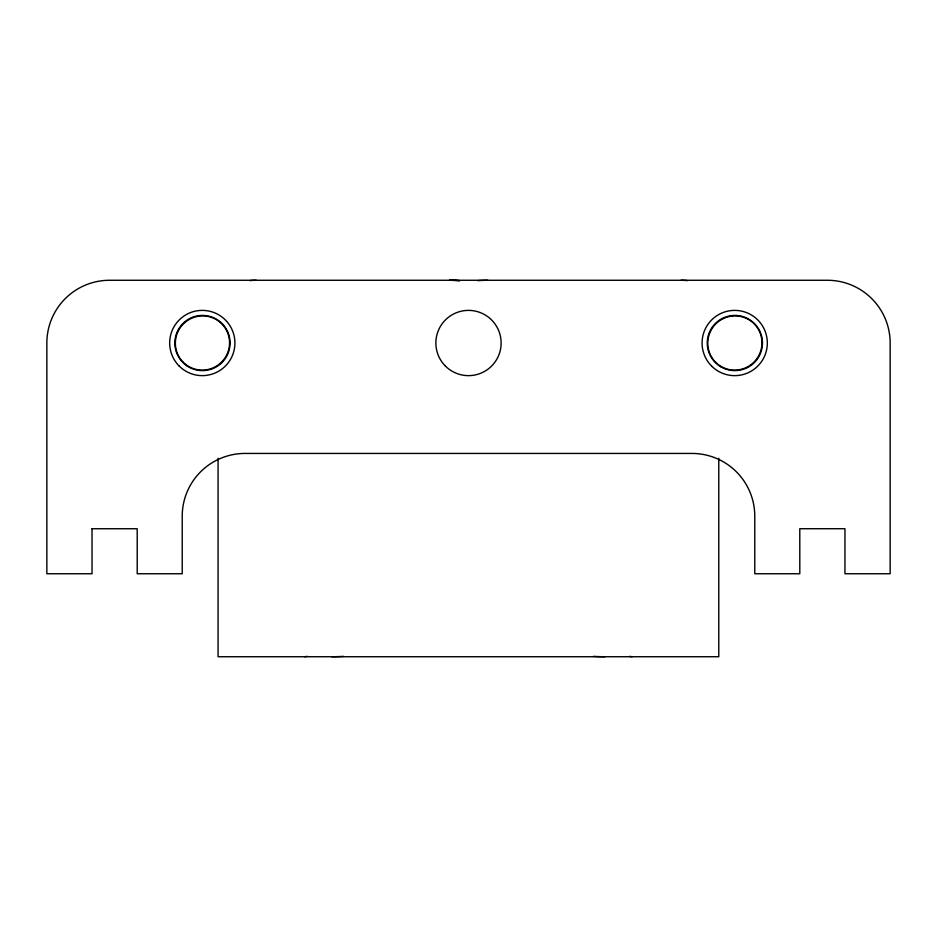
<?xml version="1.0" encoding="UTF-8"?>
<svg xmlns="http://www.w3.org/2000/svg" width="937" height="937" viewBox="0 0 937 937"><rect width="100%" height="100%" fill="white"/><g stroke="black" fill="none" stroke-linecap="round" stroke-linejoin="round"><path stroke-width="1.41" d="M304.712 656.732L307.289 656.357M629.559 656.357L632.135 656.732M718.773 458.287L718.773 656.732L218.075 656.732L218.075 458.287M249.945 280.655A27.302 2.764 5.9 0 1 256.305 280.28M477.753 280.655A27.302 2.764 -5.9 0 1 487.767 280.28M681.023 280.28A27.302 2.764 -5.9 0 1 687.383 280.655M343.352 656.345A27.302 3.912 0 0 1 331.768 656.72M605.079 656.72A27.302 3.912 0 0 1 593.496 656.345M92.025 528.737L92.037 573.749L46.85 573.749L46.85 343.012A62.744 62.744 0 0 1 109.606 280.268L827.406 280.268A62.744 62.744 0 0 1 890.15 343.012L890.15 573.749L844.963 573.749L844.963 528.726L799.788 528.726L799.8 573.749L754.777 573.749L754.777 516.182A62.744 62.744 0 0 0 692.033 453.438L244.955 453.438A62.744 62.744 0 0 0 182.223 516.182L182.223 573.749L137.2 573.749L137.2 528.737L92.025 528.737M459.587 280.655A27.302 2.764 5.9 0 0 449.573 280.28A27.302 2.764 5.9 0 1 459.575 280.655M179.225 366.086A32.631 32.631 0 0 0 233.805 351.457A32.631 32.631 0 0 0 193.854 311.494A32.631 32.631 0 0 0 179.225 366.086M445.426 366.086A32.631 32.631 0 0 0 500.018 351.457A32.631 32.631 0 0 0 460.055 311.494A32.631 32.631 0 0 0 445.426 366.086M711.628 366.086A32.631 32.631 0 0 0 766.22 351.457A32.631 32.631 0 0 0 726.257 311.494A32.631 32.631 0 0 0 711.628 366.086M721.057 366.917A27.606 27.606 0 0 0 762.472 343.012A27.606 27.606 0 0 0 721.057 319.107A27.606 27.606 0 0 0 721.057 366.917M187.177 366.004A27.606 27.606 0 0 0 230.01 344.746A27.606 27.606 0 0 0 190.176 318.287A27.606 27.606 0 0 0 187.177 366.004M715.622 362.256A27.302 27.009 -45 0 0 753.969 362.115A27.302 27.009 -45 0 0 754.109 323.769A27.302 27.009 -45 0 0 715.763 323.909A27.302 27.009 -45 0 0 715.622 362.256M183.207 362.256A27.302 27.009 -45 0 0 221.565 362.115A27.302 27.009 -45 0 0 221.706 323.769A27.302 27.009 -45 0 0 183.359 323.909A27.302 27.009 -45 0 0 183.207 362.256"/></g></svg>
